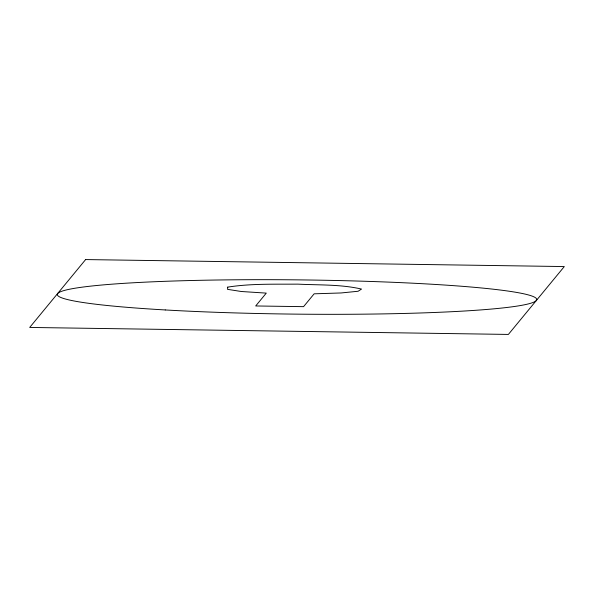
<?xml version="1.0" encoding="UTF-8"?>
<svg xmlns="http://www.w3.org/2000/svg" width="594" height="594" viewBox="0 0 594 594"><rect width="100%" height="100%" fill="white"/><g stroke="black" fill="none" stroke-linecap="round" stroke-linejoin="round"><path stroke-width="0.89" d="M227.747 287.117L227.547 289.352L241.364 291.506L266.283 293.117L255.695 305.962L303.564 306.66L314.144 293.815L341.097 292.961L358.093 291.26L361.538 289.07C340.718 284.259 319.112 285.209 297.906 284.132C274.51 284.333 250.935 283.472 227.747 287.117M85.618 259.571L29.7 327.442L508.382 334.429L564.3 266.558L85.618 259.571M165.221 309.949A239.761 17.144 0.6 0 0 536.337 300.49A239.761 17.144 0.6 0 0 189.434 280.561A239.761 17.144 0.6 0 0 165.221 309.949"/></g></svg>
